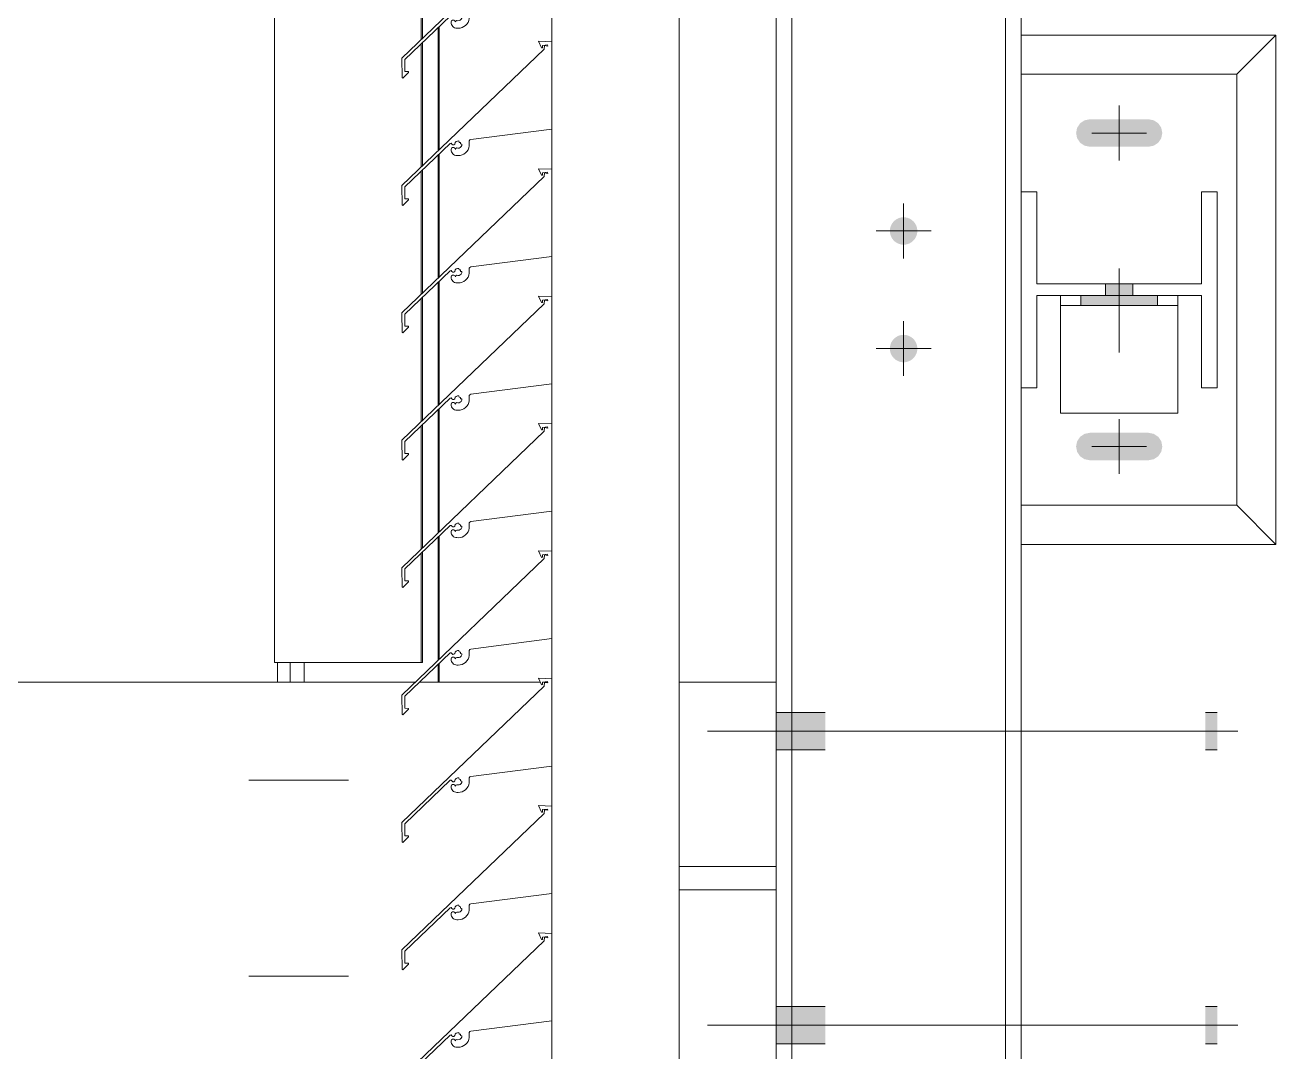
# Model space of a CAD drawing. Header units: millimetres. Extents: x -220592 to 404889, y -217665 to 38245.
# Drawn here: x 7562.66 to 7569.04, y -48004.91 to -47999.67 of the extents above; entities that cross this region are included whole.
import ezdxf

# ---------------------------------------------------------------- set-up
doc = ezdxf.new("R2010")
doc.units = ezdxf.units.MM
doc.linetypes.add('XKITLINE00', pattern=[0])
doc.linetypes.add('XKITLINE02', pattern=[4, 2, -2])
doc.layers.add('000 - 0_HIDE_OBJ_FRAMING_DEF_SUB_1', color=7, linetype='Continuous')
doc.layers.add('Part', color=7, linetype='Continuous', lineweight=0)

# ---------------------------------------------------------------- blocks, each defined once
blk = doc.blocks.new('*A13474')
at = {"layer": '000 - 0_HIDE_OBJ_FRAMING_DEF_SUB_1', "color": 7, "linetype": 'XKITLINE00', "lineweight": 0}
for p, q in [((-171.153485, 212.440805), (-171.153485, 184.940805)), ((-171.073485, 184.940805), (-171.073485, 212.440805)), ((-169.983485, 184.940805), (-169.983485, 212.440805)), ((-169.903485, 212.440805), (-169.903485, 209.690805)), ((-169.903485, 188.690805), (-169.903485, 208.690805))]:
    blk.add_line(p, q, dxfattribs=at)
blk = doc.blocks.new('*A14749')
at = {"layer": 'Part', "color": 7, "linetype": 'XKITLINE00', "lineweight": 0}
for p, q in [((-171.648652, 199.556249), (-171.648652, 212.756135)), ((-172.298652, 210.456131), (-172.298652, 210.660427)), ((-172.298652, 209.806131), (-172.298652, 210.010427)), ((-172.298652, 209.156131), (-172.298652, 209.360427)), ((-172.298652, 208.506131), (-172.298652, 208.710427)), ((-172.298652, 207.856131), (-172.298652, 208.060427)), ((-172.298652, 207.206131), (-172.298652, 207.410427)), ((-172.298652, 206.556131), (-172.298652, 206.760427)), ((-172.298652, 205.906131), (-172.298652, 206.110427)), ((-172.298652, 205.256131), (-172.298652, 205.460427))]:
    blk.add_line(p, q, dxfattribs=at)
blk = doc.blocks.new('*A14750')
at = {"layer": '000 - 0_HIDE_OBJ_FRAMING_DEF_SUB_1', "color": 7, "linetype": 'XKITLINE00', "lineweight": 0}
for p, q in [((-173.713199, 207.288511), (-173.713199, 220.088511)), ((-172.964598, 210.467389), (-172.964598, 211.096435)), ((-172.958493, 210.47325), (-172.958493, 211.102286)), ((-172.87913, 209.899453), (-172.87913, 210.528347)), ((-172.873025, 209.905315), (-172.873025, 210.534198)), ((-172.958493, 209.82325), (-172.958493, 210.452286)), ((-172.964598, 209.817389), (-172.964598, 210.446435)), ((-172.87913, 209.249453), (-172.87913, 209.878347)), ((-172.873025, 209.255315), (-172.873025, 209.884198)), ((-172.964598, 209.167389), (-172.964598, 209.796435)), ((-172.958493, 209.17325), (-172.958493, 209.802286)), ((-172.87913, 208.599453), (-172.87913, 209.228347)), ((-172.873025, 208.605315), (-172.873025, 209.234198)), ((-172.964598, 208.517389), (-172.964598, 209.146435)), ((-172.958493, 208.52325), (-172.958493, 209.152286)), ((-172.87913, 207.949453), (-172.87913, 208.578347)), ((-172.873025, 207.955315), (-172.873025, 208.584198)), ((-172.964598, 207.867389), (-172.964598, 208.496435)), ((-172.958493, 207.87325), (-172.958493, 208.502286)), ((-172.87913, 207.299453), (-172.87913, 207.928347)), ((-172.873025, 207.305315), (-172.873025, 207.934198)), ((-172.964598, 207.288511), (-172.964598, 207.846435)), ((-172.958493, 207.288511), (-172.958493, 207.852286)), ((-172.958493, 207.288511), (-173.713199, 207.288511)), ((-173.697937, 207.188511), (-173.697937, 207.288511)), ((-173.633058, 207.188511), (-173.633058, 207.288511)), ((-173.562852, 207.188511), (-173.562852, 207.288511)), ((-172.87913, 207.188511), (-172.87913, 207.278347)), ((-172.873025, 207.188511), (-172.873025, 207.284198))]:
    blk.add_line(p, q, dxfattribs=at)
blk = doc.blocks.new('*A14751')
at = {"layer": '000 - 0_HIDE_OBJ_FRAMING_DEF_SUB_1', "color": 7, "linetype": 'XKITLINE02', "lineweight": 0}
for p, q in [((-173.845266, 205.688498), (-173.366949, 205.688498)), ((-173.814916, 205.688498), (-173.336599, 205.688498))]:
    blk.add_line(p, q, dxfattribs=at)
blk = doc.blocks.new('*A14752')
at = {"layer": 'Part', "color": 7, "linetype": 'XKITLINE00', "lineweight": 0}
for p, q in [((-171.648652, 206.248511), (-171.153485, 206.248511)), ((-171.648652, 206.128511), (-171.153485, 206.128511))]:
    blk.add_line(p, q, dxfattribs=at)
blk = doc.blocks.new('*A14753')
at = {"layer": '000 - 0_HIDE_OBJ_FRAMING_DEF_SUB_1', "color": 7, "linetype": 'XKITLINE02', "lineweight": 0}
for p, q in [((-173.845266, 206.688511), (-173.366949, 206.688511)), ((-173.814916, 206.688511), (-173.336599, 206.688511))]:
    blk.add_line(p, q, dxfattribs=at)
blk = doc.blocks.new('*A14754')
at = {"layer": '000 - 0_HIDE_OBJ_FRAMING_DEF_SUB_1'}
for points in [[(-170.9034, 206.8435), (-171.1534, 206.8435), (-171.1534, 207.0335), (-170.9034, 207.0335)], [(-170.9034, 206.8435), (-171.1534, 206.8435), (-171.1534, 207.0335), (-170.9034, 207.0335)], [(-168.9034, 206.8435), (-168.9634, 206.8435), (-168.9634, 207.0335), (-168.9034, 207.0335)], [(-168.9034, 206.8435), (-168.9634, 206.8435), (-168.9634, 207.0335), (-168.9034, 207.0335)], [(-170.9034, 205.3435), (-171.1534, 205.3435), (-171.1534, 205.5335), (-170.9034, 205.5335)], [(-170.9034, 205.3435), (-171.1534, 205.3435), (-171.1534, 205.5335), (-170.9034, 205.5335)], [(-168.9034, 205.3435), (-168.9634, 205.3435), (-168.9634, 205.5335), (-168.9034, 205.5335)], [(-168.9034, 205.3435), (-168.9634, 205.3435), (-168.9634, 205.5335), (-168.9034, 205.5335)]]:
    blk.add_hatch(color=7, dxfattribs=at).paths.add_polyline_path(points, flags=17)
at = {"layer": '000 - 0_HIDE_OBJ_FRAMING_DEF_SUB_1', "color": 7, "linetype": 'XKITLINE00', "lineweight": 0}
for p, q in [((-170.9034, 207.0335), (-171.1534, 207.0335)), ((-170.9034, 207.0335), (-171.1534, 207.0335)), ((-168.9034, 207.0335), (-168.9634, 207.0335)), ((-168.9034, 207.0335), (-168.9634, 207.0335)), ((-168.7978, 206.9385), (-171.5034, 206.9385)), ((-168.7978, 206.9385), (-171.5034, 206.9385)), ((-170.9034, 206.8435), (-171.1534, 206.8435)), ((-170.9034, 206.8435), (-171.1534, 206.8435)), ((-168.9034, 206.8435), (-168.9634, 206.8435)), ((-168.9034, 206.8435), (-168.9634, 206.8435)), ((-170.9034, 205.5335), (-171.1534, 205.5335)), ((-170.9034, 205.5335), (-171.1534, 205.5335)), ((-168.9034, 205.5335), (-168.9634, 205.5335)), ((-168.9034, 205.5335), (-168.9634, 205.5335)), ((-168.7978, 205.4385), (-171.5034, 205.4385)), ((-168.7978, 205.4385), (-171.5034, 205.4385)), ((-170.9034, 205.3435), (-171.1534, 205.3435)), ((-170.9034, 205.3435), (-171.1534, 205.3435)), ((-168.9034, 205.3435), (-168.9634, 205.3435)), ((-168.9034, 205.3435), (-168.9634, 205.3435))]:
    blk.add_line(p, q, dxfattribs=at)
blk = doc.blocks.new('*A14755')
at = {"layer": '000 - 0_HIDE_OBJ_FRAMING_DEF_SUB_1'}
for points in [[(-169.6182, 209.964), (-169.6235, 209.9908), (-169.6182, 210.0176), (-169.603, 210.0403), (-169.5803, 210.0555), (-169.5535, 210.0608), (-169.2535, 210.0608), (-169.2267, 210.0555), (-169.204, 210.0403), (-169.1888, 210.0176), (-169.1835, 209.9908), (-169.1888, 209.964), (-169.204, 209.9413), (-169.2267, 209.9261), (-169.2535, 209.9208), (-169.5535, 209.9208), (-169.5803, 209.9261), (-169.603, 209.9413)], [(-169.6182, 208.364), (-169.6235, 208.3908), (-169.6182, 208.4176), (-169.603, 208.4403), (-169.5803, 208.4555), (-169.5535, 208.4608), (-169.2535, 208.4608), (-169.2267, 208.4555), (-169.204, 208.4403), (-169.1888, 208.4176), (-169.1835, 208.3908), (-169.1888, 208.364), (-169.204, 208.3413), (-169.2267, 208.3261), (-169.2535, 208.3208), (-169.5535, 208.3208), (-169.5803, 208.3261), (-169.603, 208.3413)]]:
    blk.add_hatch(color=7, dxfattribs=at).paths.add_polyline_path(points, flags=17)
at = {"layer": '000 - 0_HIDE_OBJ_FRAMING_DEF_SUB_1', "color": 7, "linetype": 'XKITLINE00', "lineweight": 0}
for p, q in [((-169.4035, 209.8508), (-169.4035, 210.1308)), ((-169.2635, 209.9908), (-169.5435, 209.9908)), ((-169.4035, 208.2508), (-169.4035, 208.5308)), ((-169.2635, 208.3908), (-169.5435, 208.3908))]:
    blk.add_line(p, q, dxfattribs=at)
blk = doc.blocks.new('*A14756')
at = {"layer": '000 - 0_HIDE_OBJ_FRAMING_DEF_SUB_1'}
for points in [[(-169.3335, 209.2208), (-169.3335, 209.1608), (-169.4735, 209.1608), (-169.4735, 209.2208)], [(-169.2085, 209.1608), (-169.2085, 209.1108), (-169.5985, 209.1108), (-169.5985, 209.1608)]]:
    blk.add_hatch(color=7, dxfattribs=at).paths.add_polyline_path(points, flags=17)
at = {"layer": '000 - 0_HIDE_OBJ_FRAMING_DEF_SUB_1', "color": 7, "linetype": 'XKITLINE00', "lineweight": 0}
for p, q in [((-169.4035, 209.3), (-169.4035, 208.8708)), ((-169.4735, 209.2208), (-169.4735, 209.1608)), ((-169.3335, 209.2208), (-169.3335, 209.1608)), ((-169.5985, 209.1608), (-169.5985, 209.1108)), ((-169.2085, 209.1608), (-169.2085, 209.1108))]:
    blk.add_line(p, q, dxfattribs=at)
blk = doc.blocks.new('*A14757')
at = {"layer": '000 - 0_HIDE_OBJ_FRAMING_DEF_SUB_1', "color": 7, "linetype": 'XKITLINE00', "lineweight": 0}
for p, q in [((-169.703485, 209.160805), (-169.703485, 208.560805)), ((-169.703485, 209.110805), (-169.103485, 209.110805)), ((-169.103485, 209.160805), (-169.103485, 208.560805)), ((-169.703485, 208.560805), (-169.103485, 208.560805))]:
    blk.add_line(p, q, dxfattribs=at)
blk = doc.blocks.new('*A14758')
at = {"layer": '000 - 0_HIDE_OBJ_FRAMING_DEF_SUB_1', "color": 7, "linetype": 'XKITLINE00', "lineweight": 0}
for p, q in [((-168.603485, 210.490805), (-169.903485, 210.490805)), ((-168.803485, 210.290805), (-168.603485, 210.490805)), ((-168.603485, 210.490805), (-168.603485, 207.890805)), ((-168.803485, 208.090805), (-168.603485, 207.890805)), ((-168.603485, 207.890805), (-169.903485, 207.890805))]:
    blk.add_line(p, q, dxfattribs=at)
blk = doc.blocks.new('*A14759')
at = {"layer": '000 - 0_HIDE_OBJ_FRAMING_DEF_SUB_1', "color": 7, "linetype": 'XKITLINE00', "lineweight": 0}
for p, q in [((-168.803485, 210.290805), (-169.903485, 210.290805)), ((-168.803485, 208.090805), (-168.803485, 210.290805)), ((-169.903485, 208.090805), (-168.803485, 208.090805))]:
    blk.add_line(p, q, dxfattribs=at)
blk = doc.blocks.new('*A14760')
at = {"layer": '000 - 0_HIDE_OBJ_FRAMING_DEF_SUB_1'}
for points in [[(-170.5103, 209.4211), (-170.5171, 209.4221), (-170.5238, 209.4238), (-170.5303, 209.4261), (-170.5365, 209.4291), (-170.5424, 209.4326), (-170.5479, 209.4367), (-170.553, 209.4413), (-170.5576, 209.4464), (-170.5617, 209.4519), (-170.5652, 209.4578), (-170.5682, 209.464), (-170.5705, 209.4705), (-170.5721, 209.4771), (-170.5731, 209.4839), (-170.5735, 209.4908), (-170.5731, 209.4977), (-170.5721, 209.5045), (-170.5705, 209.5111), (-170.5682, 209.5176), (-170.5652, 209.5238), (-170.5617, 209.5297), (-170.5576, 209.5352), (-170.553, 209.5403), (-170.5479, 209.5449), (-170.5424, 209.549), (-170.5365, 209.5525), (-170.5303, 209.5555), (-170.5238, 209.5578), (-170.5171, 209.5595), (-170.5103, 209.5605), (-170.5035, 209.5608), (-170.4966, 209.5605), (-170.4898, 209.5595), (-170.4832, 209.5578), (-170.4767, 209.5555), (-170.4705, 209.5525), (-170.4646, 209.549), (-170.4591, 209.5449), (-170.454, 209.5403), (-170.4494, 209.5352), (-170.4453, 209.5297), (-170.4418, 209.5238), (-170.4388, 209.5176), (-170.4365, 209.5111), (-170.4348, 209.5045), (-170.4338, 209.4977), (-170.4335, 209.4908), (-170.4338, 209.4839), (-170.4348, 209.4771), (-170.4365, 209.4705), (-170.4388, 209.464), (-170.4418, 209.4578), (-170.4453, 209.4519), (-170.4494, 209.4464), (-170.454, 209.4413), (-170.4591, 209.4367), (-170.4646, 209.4326), (-170.4705, 209.4291), (-170.4767, 209.4261), (-170.4832, 209.4238), (-170.4898, 209.4221), (-170.4966, 209.4211), (-170.5035, 209.4208)], [(-170.5103, 208.8211), (-170.5171, 208.8221), (-170.5238, 208.8238), (-170.5303, 208.8261), (-170.5365, 208.8291), (-170.5424, 208.8326), (-170.5479, 208.8367), (-170.553, 208.8413), (-170.5576, 208.8464), (-170.5617, 208.8519), (-170.5652, 208.8578), (-170.5682, 208.864), (-170.5705, 208.8705), (-170.5721, 208.8771), (-170.5731, 208.8839), (-170.5735, 208.8908), (-170.5731, 208.8977), (-170.5721, 208.9045), (-170.5705, 208.9111), (-170.5682, 208.9176), (-170.5652, 208.9238), (-170.5617, 208.9297), (-170.5576, 208.9352), (-170.553, 208.9403), (-170.5479, 208.9449), (-170.5424, 208.949), (-170.5365, 208.9525), (-170.5303, 208.9555), (-170.5238, 208.9578), (-170.5171, 208.9595), (-170.5103, 208.9605), (-170.5035, 208.9608), (-170.4966, 208.9605), (-170.4898, 208.9595), (-170.4832, 208.9578), (-170.4767, 208.9555), (-170.4705, 208.9525), (-170.4646, 208.949), (-170.4591, 208.9449), (-170.454, 208.9403), (-170.4494, 208.9352), (-170.4453, 208.9297), (-170.4418, 208.9238), (-170.4388, 208.9176), (-170.4365, 208.9111), (-170.4348, 208.9045), (-170.4338, 208.8977), (-170.4335, 208.8908), (-170.4338, 208.8839), (-170.4348, 208.8771), (-170.4365, 208.8705), (-170.4388, 208.864), (-170.4418, 208.8578), (-170.4453, 208.8519), (-170.4494, 208.8464), (-170.454, 208.8413), (-170.4591, 208.8367), (-170.4646, 208.8326), (-170.4705, 208.8291), (-170.4767, 208.8261), (-170.4832, 208.8238), (-170.4898, 208.8221), (-170.4966, 208.8211), (-170.5035, 208.8208)]]:
    blk.add_hatch(color=7, dxfattribs=at).paths.add_polyline_path(points, flags=17)
at = {"layer": '000 - 0_HIDE_OBJ_FRAMING_DEF_SUB_1', "color": 7, "linetype": 'XKITLINE00', "lineweight": 0}
for p, q in [((-170.5035, 209.3508), (-170.5035, 209.6308)), ((-170.3635, 209.4908), (-170.6435, 209.4908)), ((-170.5035, 208.7508), (-170.5035, 209.0308)), ((-170.3635, 208.8908), (-170.6435, 208.8908))]:
    blk.add_line(p, q, dxfattribs=at)
blk = doc.blocks.new('*A14772')
at = {"layer": '000 - 0_HIDE_OBJ_FRAMING_DEF_SUB_1', "color": 7, "linetype": 'XKITLINE00', "lineweight": 0}
for p, q in [((-169.823485, 209.690805), (-169.903485, 209.690805)), ((-169.903485, 209.690805), (-169.903485, 208.690805)), ((-169.823485, 209.220805), (-169.823485, 209.690805)), ((-168.903485, 209.690805), (-168.983485, 209.690805)), ((-168.983485, 209.690805), (-168.983485, 209.220805)), ((-168.903485, 208.690805), (-168.903485, 209.690805)), ((-168.983485, 209.220805), (-169.823485, 209.220805)), ((-169.823485, 208.690805), (-169.823485, 209.160805)), ((-169.823485, 209.160805), (-168.983485, 209.160805)), ((-168.983485, 209.160805), (-168.983485, 208.690805)), ((-169.903485, 208.690805), (-169.823485, 208.690805)), ((-168.983485, 208.690805), (-168.903485, 208.690805))]:
    blk.add_line(p, q, dxfattribs=at)
blk = doc.blocks.new('*A14794')
at = {"layer": '000 - 0_HIDE_OBJ_FRAMING_DEF_SUB_1', "color": 7, "linetype": 'XKITLINE00', "lineweight": 0}
for p, q in [((-184.211249, 207.188511), (-172.994673, 207.188511)), ((-172.972866, 207.188511), (-172.356761, 207.188511)), ((-172.340186, 207.188511), (-172.319607, 207.188511)), ((-171.648652, 207.188511), (-171.153485, 207.188511))]:
    blk.add_line(p, q, dxfattribs=at)
blk = doc.blocks.new('*A14806')
at = {"layer": 'Part', "color": 7, "linetype": 'XKITLINE00', "lineweight": 0}
for p, q in [((-172.338255, 205.868789), (-173.063377, 205.172543)), ((-172.298462, 205.906123), (-172.366148, 205.908745)), ((-172.366148, 205.908745), (-172.350613, 205.875258)), ((-172.350613, 205.875258), (-172.34549, 205.87567)), ((-172.34549, 205.87567), (-172.345361, 205.887861)), ((-172.345361, 205.887861), (-172.320378, 205.891001)), ((-172.335358, 205.887332), (-172.338255, 205.868789)), ((-172.335358, 205.887332), (-172.318342, 205.884428)), ((-172.320378, 205.891001), (-172.318342, 205.884428)), ((-172.298455, 205.460453), (-172.298462, 205.906123)), ((-172.717536, 205.405233), (-172.712461, 205.407423)), ((-172.712461, 205.407423), (-172.298455, 205.460453)), ((-173.048341, 205.166176), (-172.817326, 205.387579)), ((-172.817326, 205.387579), (-172.812166, 205.388671)), ((-172.810019, 205.362761), (-172.812659, 205.357287)), ((-172.812659, 205.357287), (-172.812163, 205.349517)), ((-172.812166, 205.388671), (-172.808512, 205.384044)), ((-172.812163, 205.349517), (-172.810428, 205.344021)), ((-172.810428, 205.344021), (-172.807674, 205.338958)), ((-172.804875, 205.365998), (-172.810019, 205.362761)), ((-172.808512, 205.384044), (-172.804048, 205.38019)), ((-172.798797, 205.36601), (-172.804875, 205.365998)), ((-172.804048, 205.38019), (-172.798154, 205.380396)), ((-172.793641, 205.362792), (-172.798797, 205.36601)), ((-172.798154, 205.380396), (-172.793971, 205.384553)), ((-172.793971, 205.384553), (-172.790857, 205.392126)), ((-172.790699, 205.35732), (-172.793641, 205.362792)), ((-172.790857, 205.392126), (-172.78619, 205.396913)), ((-172.788669, 205.362301), (-172.790699, 205.35732)), ((-172.783858, 205.364708), (-172.788669, 205.362301)), ((-172.78619, 205.396913), (-172.780114, 205.399703)), ((-172.77794, 205.363803), (-172.783858, 205.364708)), ((-172.780114, 205.399703), (-172.773442, 205.400125)), ((-172.77144, 205.364147), (-172.77794, 205.363803)), ((-172.773442, 205.400125), (-172.77112, 205.392735)), ((-172.765472, 205.366745), (-172.77144, 205.364147)), ((-172.77112, 205.392735), (-172.763955, 205.391791)), ((-172.76079, 205.371267), (-172.765472, 205.366745)), ((-172.763955, 205.391791), (-172.765124, 205.384731)), ((-172.765124, 205.384731), (-172.757418, 205.383625)), ((-172.757988, 205.377141), (-172.76079, 205.371267)), ((-172.757418, 205.383625), (-172.757988, 205.377141)), ((-172.738758, 205.339423), (-172.731662, 205.34681)), ((-172.731662, 205.34681), (-172.726022, 205.35536)), ((-172.726022, 205.35536), (-172.722024, 205.36479)), ((-172.722024, 205.36479), (-172.719801, 205.374789)), ((-172.720912, 205.395159), (-172.720672, 205.400681)), ((-172.719426, 205.385025), (-172.720912, 205.395159)), ((-172.720672, 205.400681), (-172.717536, 205.405233)), ((-172.719801, 205.374789), (-172.719426, 205.385025)), ((-172.807674, 205.338958), (-172.804002, 205.334515)), ((-172.804002, 205.334515), (-172.799549, 205.330857)), ((-172.799549, 205.330857), (-172.794479, 205.328117)), ((-172.794479, 205.328117), (-172.788978, 205.326398)), ((-172.788978, 205.326398), (-172.78325, 205.325762)), ((-172.78325, 205.325762), (-172.776451, 205.325664)), ((-172.776451, 205.325664), (-172.766238, 205.326449)), ((-172.766238, 205.326449), (-172.756337, 205.329072)), ((-172.756337, 205.329072), (-172.747074, 205.333445)), ((-172.747074, 205.333445), (-172.738758, 205.339423)), ((-173.063377, 205.172543), (-173.062824, 205.073392)), ((-173.047999, 205.10483), (-173.048341, 205.166176)), ((-173.058143, 205.070923), (-173.029494, 205.099812)), ((-173.030579, 205.104733), (-173.047999, 205.10483)), ((-173.029494, 205.099812), (-173.030579, 205.104733)), ((-173.062824, 205.073392), (-173.058143, 205.070923))]:
    blk.add_line(p, q, dxfattribs=at)
blk = doc.blocks.new('*A14807')
at = {"layer": 'Part', "color": 7, "linetype": 'XKITLINE00', "lineweight": 0}
for p, q in [((-172.298462, 206.556123), (-172.366148, 206.558745)), ((-172.366148, 206.558745), (-172.350613, 206.525258)), ((-172.298455, 206.110453), (-172.298462, 206.556123)), ((-172.338255, 206.518789), (-173.063377, 205.822543)), ((-172.350613, 206.525258), (-172.34549, 206.52567)), ((-172.34549, 206.52567), (-172.345361, 206.537861)), ((-172.345361, 206.537861), (-172.320378, 206.541001)), ((-172.335358, 206.537332), (-172.338255, 206.518789)), ((-172.335358, 206.537332), (-172.318342, 206.534428)), ((-172.320378, 206.541001), (-172.318342, 206.534428)), ((-172.712461, 206.057423), (-172.298455, 206.110453)), ((-172.790857, 206.042126), (-172.78619, 206.046913)), ((-172.78619, 206.046913), (-172.780114, 206.049703)), ((-172.780114, 206.049703), (-172.773442, 206.050125)), ((-172.773442, 206.050125), (-172.77112, 206.042735)), ((-172.720912, 206.045159), (-172.720672, 206.050681)), ((-172.719426, 206.035025), (-172.720912, 206.045159)), ((-172.720672, 206.050681), (-172.717536, 206.055233)), ((-172.717536, 206.055233), (-172.712461, 206.057423)), ((-173.048341, 205.816176), (-172.817326, 206.037579)), ((-172.817326, 206.037579), (-172.812166, 206.038671)), ((-172.810019, 206.012761), (-172.812659, 206.007287)), ((-172.812659, 206.007287), (-172.812163, 205.999517)), ((-172.812166, 206.038671), (-172.808512, 206.034044)), ((-172.812163, 205.999517), (-172.810428, 205.994021)), ((-172.810428, 205.994021), (-172.807674, 205.988958)), ((-172.804875, 206.015998), (-172.810019, 206.012761)), ((-172.808512, 206.034044), (-172.804048, 206.03019)), ((-172.807674, 205.988958), (-172.804002, 205.984515)), ((-172.798797, 206.01601), (-172.804875, 206.015998)), ((-172.804048, 206.03019), (-172.798154, 206.030396)), ((-172.804002, 205.984515), (-172.799549, 205.980857)), ((-172.793641, 206.012792), (-172.798797, 206.01601)), ((-172.798154, 206.030396), (-172.793971, 206.034553)), ((-172.793971, 206.034553), (-172.790857, 206.042126)), ((-172.790699, 206.00732), (-172.793641, 206.012792)), ((-172.788669, 206.012301), (-172.790699, 206.00732)), ((-172.783858, 206.014708), (-172.788669, 206.012301)), ((-172.77794, 206.013803), (-172.783858, 206.014708)), ((-172.77144, 206.014147), (-172.77794, 206.013803)), ((-172.765472, 206.016745), (-172.77144, 206.014147)), ((-172.77112, 206.042735), (-172.763955, 206.041791)), ((-172.76079, 206.021267), (-172.765472, 206.016745)), ((-172.763955, 206.041791), (-172.765124, 206.034731)), ((-172.765124, 206.034731), (-172.757418, 206.033625)), ((-172.757988, 206.027141), (-172.76079, 206.021267)), ((-172.757418, 206.033625), (-172.757988, 206.027141)), ((-172.756337, 205.979072), (-172.747074, 205.983445)), ((-172.747074, 205.983445), (-172.738758, 205.989423)), ((-172.738758, 205.989423), (-172.731662, 205.99681)), ((-172.731662, 205.99681), (-172.726022, 206.00536)), ((-172.726022, 206.00536), (-172.722024, 206.01479)), ((-172.722024, 206.01479), (-172.719801, 206.024789)), ((-172.719801, 206.024789), (-172.719426, 206.035025)), ((-172.799549, 205.980857), (-172.794479, 205.978117)), ((-172.794479, 205.978117), (-172.788978, 205.976398)), ((-172.788978, 205.976398), (-172.78325, 205.975762)), ((-172.78325, 205.975762), (-172.776451, 205.975664)), ((-172.776451, 205.975664), (-172.766238, 205.976449)), ((-172.766238, 205.976449), (-172.756337, 205.979072)), ((-173.063377, 205.822543), (-173.062824, 205.723392)), ((-173.047999, 205.75483), (-173.048341, 205.816176)), ((-173.058143, 205.720923), (-173.029494, 205.749812)), ((-173.030579, 205.754733), (-173.047999, 205.75483)), ((-173.029494, 205.749812), (-173.030579, 205.754733)), ((-173.062824, 205.723392), (-173.058143, 205.720923))]:
    blk.add_line(p, q, dxfattribs=at)
blk = doc.blocks.new('*A14808')
at = {"layer": 'Part', "color": 7, "linetype": 'XKITLINE00', "lineweight": 0}
for p, q in [((-172.298462, 207.206123), (-172.366148, 207.208745)), ((-172.366148, 207.208745), (-172.350613, 207.175258)), ((-172.298455, 206.760453), (-172.298462, 207.206123)), ((-172.338255, 207.168789), (-173.063377, 206.472543)), ((-172.350613, 207.175258), (-172.34549, 207.17567)), ((-172.34549, 207.17567), (-172.345361, 207.187861)), ((-172.345361, 207.187861), (-172.320378, 207.191001)), ((-172.335358, 207.187332), (-172.338255, 207.168789)), ((-172.335358, 207.187332), (-172.318342, 207.184428)), ((-172.320378, 207.191001), (-172.318342, 207.184428)), ((-172.712461, 206.707423), (-172.298455, 206.760453)), ((-173.048341, 206.466176), (-172.817326, 206.687579)), ((-172.817326, 206.687579), (-172.812166, 206.688671)), ((-172.812166, 206.688671), (-172.808512, 206.684044)), ((-172.808512, 206.684044), (-172.804048, 206.68019)), ((-172.798154, 206.680396), (-172.793971, 206.684553)), ((-172.793971, 206.684553), (-172.790857, 206.692126)), ((-172.790857, 206.692126), (-172.78619, 206.696913)), ((-172.78619, 206.696913), (-172.780114, 206.699703)), ((-172.780114, 206.699703), (-172.773442, 206.700125)), ((-172.773442, 206.700125), (-172.77112, 206.692735)), ((-172.77112, 206.692735), (-172.763955, 206.691791)), ((-172.763955, 206.691791), (-172.765124, 206.684731)), ((-172.765124, 206.684731), (-172.757418, 206.683625)), ((-172.757418, 206.683625), (-172.757988, 206.677141)), ((-172.720912, 206.695159), (-172.720672, 206.700681)), ((-172.719426, 206.685025), (-172.720912, 206.695159)), ((-172.720672, 206.700681), (-172.717536, 206.705233)), ((-172.719801, 206.674789), (-172.719426, 206.685025)), ((-172.717536, 206.705233), (-172.712461, 206.707423)), ((-172.810019, 206.662761), (-172.812659, 206.657287)), ((-172.812659, 206.657287), (-172.812163, 206.649517)), ((-172.812163, 206.649517), (-172.810428, 206.644021)), ((-172.810428, 206.644021), (-172.807674, 206.638958)), ((-172.804875, 206.665998), (-172.810019, 206.662761)), ((-172.807674, 206.638958), (-172.804002, 206.634515)), ((-172.798797, 206.66601), (-172.804875, 206.665998)), ((-172.804048, 206.68019), (-172.798154, 206.680396)), ((-172.804002, 206.634515), (-172.799549, 206.630857)), ((-172.799549, 206.630857), (-172.794479, 206.628117)), ((-172.793641, 206.662792), (-172.798797, 206.66601)), ((-172.794479, 206.628117), (-172.788978, 206.626398)), ((-172.790699, 206.65732), (-172.793641, 206.662792)), ((-172.788669, 206.662301), (-172.790699, 206.65732)), ((-172.788978, 206.626398), (-172.78325, 206.625762)), ((-172.783858, 206.664708), (-172.788669, 206.662301)), ((-172.77794, 206.663803), (-172.783858, 206.664708)), ((-172.78325, 206.625762), (-172.776451, 206.625664)), ((-172.77144, 206.664147), (-172.77794, 206.663803)), ((-172.776451, 206.625664), (-172.766238, 206.626449)), ((-172.765472, 206.666745), (-172.77144, 206.664147)), ((-172.766238, 206.626449), (-172.756337, 206.629072)), ((-172.76079, 206.671267), (-172.765472, 206.666745)), ((-172.757988, 206.677141), (-172.76079, 206.671267)), ((-172.756337, 206.629072), (-172.747074, 206.633445)), ((-172.747074, 206.633445), (-172.738758, 206.639423)), ((-172.738758, 206.639423), (-172.731662, 206.64681)), ((-172.731662, 206.64681), (-172.726022, 206.65536)), ((-172.726022, 206.65536), (-172.722024, 206.66479)), ((-172.722024, 206.66479), (-172.719801, 206.674789)), ((-173.063377, 206.472543), (-173.062824, 206.373392)), ((-173.047999, 206.40483), (-173.048341, 206.466176)), ((-173.062824, 206.373392), (-173.058143, 206.370923)), ((-173.058143, 206.370923), (-173.029494, 206.399812)), ((-173.030579, 206.404733), (-173.047999, 206.40483)), ((-173.029494, 206.399812), (-173.030579, 206.404733))]:
    blk.add_line(p, q, dxfattribs=at)
blk = doc.blocks.new('*A14809')
at = {"layer": 'Part', "color": 7, "linetype": 'XKITLINE00', "lineweight": 0}
for p, q in [((-172.298462, 207.856123), (-172.366148, 207.858745)), ((-172.366148, 207.858745), (-172.350613, 207.825258)), ((-172.34549, 207.82567), (-172.345361, 207.837861)), ((-172.345361, 207.837861), (-172.320378, 207.841001)), ((-172.335358, 207.837332), (-172.338255, 207.818789)), ((-172.335358, 207.837332), (-172.318342, 207.834428)), ((-172.320378, 207.841001), (-172.318342, 207.834428)), ((-172.298455, 207.410453), (-172.298462, 207.856123)), ((-172.338255, 207.818789), (-173.063377, 207.122543)), ((-172.350613, 207.825258), (-172.34549, 207.82567)), ((-172.712461, 207.357423), (-172.298455, 207.410453)), ((-173.048341, 207.116176), (-172.817326, 207.337579)), ((-172.817326, 207.337579), (-172.812166, 207.338671)), ((-172.812166, 207.338671), (-172.808512, 207.334044)), ((-172.808512, 207.334044), (-172.804048, 207.33019)), ((-172.804048, 207.33019), (-172.798154, 207.330396)), ((-172.798154, 207.330396), (-172.793971, 207.334553)), ((-172.793971, 207.334553), (-172.790857, 207.342126)), ((-172.790857, 207.342126), (-172.78619, 207.346913)), ((-172.78619, 207.346913), (-172.780114, 207.349703)), ((-172.780114, 207.349703), (-172.773442, 207.350125)), ((-172.773442, 207.350125), (-172.77112, 207.342735)), ((-172.77112, 207.342735), (-172.763955, 207.341791)), ((-172.763955, 207.341791), (-172.765124, 207.334731)), ((-172.765124, 207.334731), (-172.757418, 207.333625)), ((-172.757988, 207.327141), (-172.76079, 207.321267)), ((-172.757418, 207.333625), (-172.757988, 207.327141)), ((-172.722024, 207.31479), (-172.719801, 207.324789)), ((-172.720912, 207.345159), (-172.720672, 207.350681)), ((-172.719426, 207.335025), (-172.720912, 207.345159)), ((-172.720672, 207.350681), (-172.717536, 207.355233)), ((-172.719801, 207.324789), (-172.719426, 207.335025)), ((-172.717536, 207.355233), (-172.712461, 207.357423)), ((-172.810019, 207.312761), (-172.812659, 207.307287)), ((-172.812659, 207.307287), (-172.812163, 207.299517)), ((-172.812163, 207.299517), (-172.810428, 207.294021)), ((-172.810428, 207.294021), (-172.807674, 207.288958)), ((-172.804875, 207.315998), (-172.810019, 207.312761)), ((-172.807674, 207.288958), (-172.804002, 207.284515)), ((-172.798797, 207.31601), (-172.804875, 207.315998)), ((-172.804002, 207.284515), (-172.799549, 207.280857)), ((-172.799549, 207.280857), (-172.794479, 207.278117)), ((-172.793641, 207.312792), (-172.798797, 207.31601)), ((-172.794479, 207.278117), (-172.788978, 207.276398)), ((-172.790699, 207.30732), (-172.793641, 207.312792)), ((-172.788669, 207.312301), (-172.790699, 207.30732)), ((-172.788978, 207.276398), (-172.78325, 207.275762)), ((-172.783858, 207.314708), (-172.788669, 207.312301)), ((-172.77794, 207.313803), (-172.783858, 207.314708)), ((-172.78325, 207.275762), (-172.776451, 207.275664)), ((-172.77144, 207.314147), (-172.77794, 207.313803)), ((-172.776451, 207.275664), (-172.766238, 207.276449)), ((-172.765472, 207.316745), (-172.77144, 207.314147)), ((-172.766238, 207.276449), (-172.756337, 207.279072)), ((-172.76079, 207.321267), (-172.765472, 207.316745)), ((-172.756337, 207.279072), (-172.747074, 207.283445)), ((-172.747074, 207.283445), (-172.738758, 207.289423)), ((-172.738758, 207.289423), (-172.731662, 207.29681)), ((-172.731662, 207.29681), (-172.726022, 207.30536)), ((-172.726022, 207.30536), (-172.722024, 207.31479)), ((-173.063377, 207.122543), (-173.062824, 207.023392)), ((-173.047999, 207.05483), (-173.048341, 207.116176)), ((-173.062824, 207.023392), (-173.058143, 207.020923)), ((-173.058143, 207.020923), (-173.029494, 207.049812)), ((-173.030579, 207.054733), (-173.047999, 207.05483)), ((-173.029494, 207.049812), (-173.030579, 207.054733))]:
    blk.add_line(p, q, dxfattribs=at)
blk = doc.blocks.new('*A14810')
at = {"layer": 'Part', "color": 7, "linetype": 'XKITLINE00', "lineweight": 0}
for p, q in [((-172.298462, 208.506123), (-172.366148, 208.508745)), ((-172.366148, 208.508745), (-172.350613, 208.475258)), ((-172.350613, 208.475258), (-172.34549, 208.47567)), ((-172.34549, 208.47567), (-172.345361, 208.487861)), ((-172.345361, 208.487861), (-172.320378, 208.491001)), ((-172.335358, 208.487332), (-172.338255, 208.468789)), ((-172.335358, 208.487332), (-172.318342, 208.484428)), ((-172.320378, 208.491001), (-172.318342, 208.484428)), ((-172.298455, 208.060453), (-172.298462, 208.506123)), ((-172.338255, 208.468789), (-173.063377, 207.772543)), ((-172.712461, 208.007423), (-172.298455, 208.060453)), ((-173.048341, 207.766176), (-172.817326, 207.987579)), ((-172.817326, 207.987579), (-172.812166, 207.988671)), ((-172.810019, 207.962761), (-172.812659, 207.957287)), ((-172.812166, 207.988671), (-172.808512, 207.984044)), ((-172.804875, 207.965998), (-172.810019, 207.962761)), ((-172.808512, 207.984044), (-172.804048, 207.98019)), ((-172.798797, 207.96601), (-172.804875, 207.965998)), ((-172.804048, 207.98019), (-172.798154, 207.980396)), ((-172.793641, 207.962792), (-172.798797, 207.96601)), ((-172.798154, 207.980396), (-172.793971, 207.984553)), ((-172.793971, 207.984553), (-172.790857, 207.992126)), ((-172.790699, 207.95732), (-172.793641, 207.962792)), ((-172.790857, 207.992126), (-172.78619, 207.996913)), ((-172.788669, 207.962301), (-172.790699, 207.95732)), ((-172.783858, 207.964708), (-172.788669, 207.962301)), ((-172.78619, 207.996913), (-172.780114, 207.999703)), ((-172.77794, 207.963803), (-172.783858, 207.964708)), ((-172.780114, 207.999703), (-172.773442, 208.000125)), ((-172.77144, 207.964147), (-172.77794, 207.963803)), ((-172.773442, 208.000125), (-172.77112, 207.992735)), ((-172.765472, 207.966745), (-172.77144, 207.964147)), ((-172.77112, 207.992735), (-172.763955, 207.991791)), ((-172.76079, 207.971267), (-172.765472, 207.966745)), ((-172.763955, 207.991791), (-172.765124, 207.984731)), ((-172.765124, 207.984731), (-172.757418, 207.983625)), ((-172.757988, 207.977141), (-172.76079, 207.971267)), ((-172.757418, 207.983625), (-172.757988, 207.977141)), ((-172.726022, 207.95536), (-172.722024, 207.96479)), ((-172.722024, 207.96479), (-172.719801, 207.974789)), ((-172.720912, 207.995159), (-172.720672, 208.000681)), ((-172.719426, 207.985025), (-172.720912, 207.995159)), ((-172.720672, 208.000681), (-172.717536, 208.005233)), ((-172.719801, 207.974789), (-172.719426, 207.985025)), ((-172.717536, 208.005233), (-172.712461, 208.007423)), ((-172.812659, 207.957287), (-172.812163, 207.949517)), ((-172.812163, 207.949517), (-172.810428, 207.944021)), ((-172.810428, 207.944021), (-172.807674, 207.938958)), ((-172.807674, 207.938958), (-172.804002, 207.934515)), ((-172.804002, 207.934515), (-172.799549, 207.930857)), ((-172.799549, 207.930857), (-172.794479, 207.928117)), ((-172.794479, 207.928117), (-172.788978, 207.926398)), ((-172.788978, 207.926398), (-172.78325, 207.925762)), ((-172.78325, 207.925762), (-172.776451, 207.925664)), ((-172.776451, 207.925664), (-172.766238, 207.926449)), ((-172.766238, 207.926449), (-172.756337, 207.929072)), ((-172.756337, 207.929072), (-172.747074, 207.933445)), ((-172.747074, 207.933445), (-172.738758, 207.939423)), ((-172.738758, 207.939423), (-172.731662, 207.94681)), ((-172.731662, 207.94681), (-172.726022, 207.95536)), ((-173.063377, 207.772543), (-173.062824, 207.673392)), ((-173.047999, 207.70483), (-173.048341, 207.766176)), ((-173.030579, 207.704733), (-173.047999, 207.70483)), ((-173.029494, 207.699812), (-173.030579, 207.704733)), ((-173.062824, 207.673392), (-173.058143, 207.670923)), ((-173.058143, 207.670923), (-173.029494, 207.699812))]:
    blk.add_line(p, q, dxfattribs=at)
blk = doc.blocks.new('*A14811')
at = {"layer": 'Part', "color": 7, "linetype": 'XKITLINE00', "lineweight": 0}
for p, q in [((-172.338255, 209.118789), (-173.063377, 208.422543)), ((-172.298462, 209.156123), (-172.366148, 209.158745)), ((-172.366148, 209.158745), (-172.350613, 209.125258)), ((-172.350613, 209.125258), (-172.34549, 209.12567)), ((-172.34549, 209.12567), (-172.345361, 209.137861)), ((-172.345361, 209.137861), (-172.320378, 209.141001)), ((-172.335358, 209.137332), (-172.338255, 209.118789)), ((-172.335358, 209.137332), (-172.318342, 209.134428)), ((-172.320378, 209.141001), (-172.318342, 209.134428)), ((-172.298455, 208.710453), (-172.298462, 209.156123)), ((-172.712461, 208.657423), (-172.298455, 208.710453)), ((-173.048341, 208.416176), (-172.817326, 208.637579)), ((-172.817326, 208.637579), (-172.812166, 208.638671)), ((-172.810019, 208.612761), (-172.812659, 208.607287)), ((-172.812659, 208.607287), (-172.812163, 208.599517)), ((-172.812166, 208.638671), (-172.808512, 208.634044)), ((-172.812163, 208.599517), (-172.810428, 208.594021)), ((-172.804875, 208.615998), (-172.810019, 208.612761)), ((-172.808512, 208.634044), (-172.804048, 208.63019)), ((-172.798797, 208.61601), (-172.804875, 208.615998)), ((-172.804048, 208.63019), (-172.798154, 208.630396)), ((-172.793641, 208.612792), (-172.798797, 208.61601)), ((-172.798154, 208.630396), (-172.793971, 208.634553)), ((-172.793971, 208.634553), (-172.790857, 208.642126)), ((-172.790699, 208.60732), (-172.793641, 208.612792)), ((-172.790857, 208.642126), (-172.78619, 208.646913)), ((-172.788669, 208.612301), (-172.790699, 208.60732)), ((-172.783858, 208.614708), (-172.788669, 208.612301)), ((-172.78619, 208.646913), (-172.780114, 208.649703)), ((-172.77794, 208.613803), (-172.783858, 208.614708)), ((-172.780114, 208.649703), (-172.773442, 208.650125)), ((-172.77144, 208.614147), (-172.77794, 208.613803)), ((-172.773442, 208.650125), (-172.77112, 208.642735)), ((-172.765472, 208.616745), (-172.77144, 208.614147)), ((-172.77112, 208.642735), (-172.763955, 208.641791)), ((-172.76079, 208.621267), (-172.765472, 208.616745)), ((-172.763955, 208.641791), (-172.765124, 208.634731)), ((-172.765124, 208.634731), (-172.757418, 208.633625)), ((-172.757988, 208.627141), (-172.76079, 208.621267)), ((-172.757418, 208.633625), (-172.757988, 208.627141)), ((-172.731662, 208.59681), (-172.726022, 208.60536)), ((-172.726022, 208.60536), (-172.722024, 208.61479)), ((-172.722024, 208.61479), (-172.719801, 208.624789)), ((-172.720912, 208.645159), (-172.720672, 208.650681)), ((-172.719426, 208.635025), (-172.720912, 208.645159)), ((-172.720672, 208.650681), (-172.717536, 208.655233)), ((-172.719801, 208.624789), (-172.719426, 208.635025)), ((-172.717536, 208.655233), (-172.712461, 208.657423)), ((-172.810428, 208.594021), (-172.807674, 208.588958)), ((-172.807674, 208.588958), (-172.804002, 208.584515)), ((-172.804002, 208.584515), (-172.799549, 208.580857)), ((-172.799549, 208.580857), (-172.794479, 208.578117)), ((-172.794479, 208.578117), (-172.788978, 208.576398)), ((-172.788978, 208.576398), (-172.78325, 208.575762)), ((-172.78325, 208.575762), (-172.776451, 208.575664)), ((-172.776451, 208.575664), (-172.766238, 208.576449)), ((-172.766238, 208.576449), (-172.756337, 208.579072)), ((-172.756337, 208.579072), (-172.747074, 208.583445)), ((-172.747074, 208.583445), (-172.738758, 208.589423)), ((-172.738758, 208.589423), (-172.731662, 208.59681)), ((-173.063377, 208.422543), (-173.062824, 208.323392)), ((-173.047999, 208.35483), (-173.048341, 208.416176)), ((-173.058143, 208.320923), (-173.029494, 208.349812)), ((-173.030579, 208.354733), (-173.047999, 208.35483)), ((-173.029494, 208.349812), (-173.030579, 208.354733)), ((-173.062824, 208.323392), (-173.058143, 208.320923))]:
    blk.add_line(p, q, dxfattribs=at)
blk = doc.blocks.new('*A14812')
at = {"layer": 'Part', "color": 7, "linetype": 'XKITLINE00', "lineweight": 0}
for p, q in [((-172.338255, 209.768789), (-173.063377, 209.072543)), ((-172.298462, 209.806123), (-172.366148, 209.808745)), ((-172.366148, 209.808745), (-172.350613, 209.775258)), ((-172.350613, 209.775258), (-172.34549, 209.77567)), ((-172.34549, 209.77567), (-172.345361, 209.787861)), ((-172.345361, 209.787861), (-172.320378, 209.791001)), ((-172.335358, 209.787332), (-172.338255, 209.768789)), ((-172.335358, 209.787332), (-172.318342, 209.784428)), ((-172.320378, 209.791001), (-172.318342, 209.784428)), ((-172.298455, 209.360453), (-172.298462, 209.806123)), ((-172.720912, 209.295159), (-172.720672, 209.300681)), ((-172.720672, 209.300681), (-172.717536, 209.305233)), ((-172.717536, 209.305233), (-172.712461, 209.307423)), ((-172.712461, 209.307423), (-172.298455, 209.360453)), ((-173.048341, 209.066176), (-172.817326, 209.287579)), ((-172.817326, 209.287579), (-172.812166, 209.288671)), ((-172.810019, 209.262761), (-172.812659, 209.257287)), ((-172.812659, 209.257287), (-172.812163, 209.249517)), ((-172.812166, 209.288671), (-172.808512, 209.284044)), ((-172.812163, 209.249517), (-172.810428, 209.244021)), ((-172.810428, 209.244021), (-172.807674, 209.238958)), ((-172.804875, 209.265998), (-172.810019, 209.262761)), ((-172.808512, 209.284044), (-172.804048, 209.28019)), ((-172.807674, 209.238958), (-172.804002, 209.234515)), ((-172.798797, 209.26601), (-172.804875, 209.265998)), ((-172.804048, 209.28019), (-172.798154, 209.280396)), ((-172.793641, 209.262792), (-172.798797, 209.26601)), ((-172.798154, 209.280396), (-172.793971, 209.284553)), ((-172.793971, 209.284553), (-172.790857, 209.292126)), ((-172.790699, 209.25732), (-172.793641, 209.262792)), ((-172.790857, 209.292126), (-172.78619, 209.296913)), ((-172.788669, 209.262301), (-172.790699, 209.25732)), ((-172.783858, 209.264708), (-172.788669, 209.262301)), ((-172.78619, 209.296913), (-172.780114, 209.299703)), ((-172.77794, 209.263803), (-172.783858, 209.264708)), ((-172.780114, 209.299703), (-172.773442, 209.300125)), ((-172.77144, 209.264147), (-172.77794, 209.263803)), ((-172.773442, 209.300125), (-172.77112, 209.292735)), ((-172.765472, 209.266745), (-172.77144, 209.264147)), ((-172.77112, 209.292735), (-172.763955, 209.291791)), ((-172.76079, 209.271267), (-172.765472, 209.266745)), ((-172.763955, 209.291791), (-172.765124, 209.284731)), ((-172.765124, 209.284731), (-172.757418, 209.283625)), ((-172.757988, 209.277141), (-172.76079, 209.271267)), ((-172.757418, 209.283625), (-172.757988, 209.277141)), ((-172.747074, 209.233445), (-172.738758, 209.239423)), ((-172.738758, 209.239423), (-172.731662, 209.24681)), ((-172.731662, 209.24681), (-172.726022, 209.25536)), ((-172.726022, 209.25536), (-172.722024, 209.26479)), ((-172.722024, 209.26479), (-172.719801, 209.274789)), ((-172.719426, 209.285025), (-172.720912, 209.295159)), ((-172.719801, 209.274789), (-172.719426, 209.285025)), ((-172.804002, 209.234515), (-172.799549, 209.230857)), ((-172.799549, 209.230857), (-172.794479, 209.228117)), ((-172.794479, 209.228117), (-172.788978, 209.226398)), ((-172.788978, 209.226398), (-172.78325, 209.225762)), ((-172.78325, 209.225762), (-172.776451, 209.225664)), ((-172.776451, 209.225664), (-172.766238, 209.226449)), ((-172.766238, 209.226449), (-172.756337, 209.229072)), ((-172.756337, 209.229072), (-172.747074, 209.233445)), ((-173.063377, 209.072543), (-173.062824, 208.973392)), ((-173.047999, 209.00483), (-173.048341, 209.066176)), ((-173.058143, 208.970923), (-173.029494, 208.999812)), ((-173.030579, 209.004733), (-173.047999, 209.00483)), ((-173.029494, 208.999812), (-173.030579, 209.004733)), ((-173.062824, 208.973392), (-173.058143, 208.970923))]:
    blk.add_line(p, q, dxfattribs=at)
blk = doc.blocks.new('*A14813')
at = {"layer": 'Part', "color": 7, "linetype": 'XKITLINE00', "lineweight": 0}
for p, q in [((-172.298462, 210.456123), (-172.366148, 210.458745)), ((-172.366148, 210.458745), (-172.350613, 210.425258)), ((-172.298455, 210.010453), (-172.298462, 210.456123)), ((-172.338255, 210.418789), (-173.063377, 209.722543)), ((-172.350613, 210.425258), (-172.34549, 210.42567)), ((-172.34549, 210.42567), (-172.345361, 210.437861)), ((-172.345361, 210.437861), (-172.320378, 210.441001)), ((-172.335358, 210.437332), (-172.338255, 210.418789)), ((-172.335358, 210.437332), (-172.318342, 210.434428)), ((-172.320378, 210.441001), (-172.318342, 210.434428)), ((-172.712461, 209.957423), (-172.298455, 210.010453)), ((-172.817326, 209.937579), (-172.812166, 209.938671)), ((-172.812166, 209.938671), (-172.808512, 209.934044)), ((-172.793971, 209.934553), (-172.790857, 209.942126)), ((-172.790857, 209.942126), (-172.78619, 209.946913)), ((-172.78619, 209.946913), (-172.780114, 209.949703)), ((-172.780114, 209.949703), (-172.773442, 209.950125)), ((-172.773442, 209.950125), (-172.77112, 209.942735)), ((-172.77112, 209.942735), (-172.763955, 209.941791)), ((-172.763955, 209.941791), (-172.765124, 209.934731)), ((-172.720912, 209.945159), (-172.720672, 209.950681)), ((-172.719426, 209.935025), (-172.720912, 209.945159)), ((-172.720672, 209.950681), (-172.717536, 209.955233)), ((-172.717536, 209.955233), (-172.712461, 209.957423)), ((-173.048341, 209.716176), (-172.817326, 209.937579)), ((-172.810019, 209.912761), (-172.812659, 209.907287)), ((-172.812659, 209.907287), (-172.812163, 209.899517)), ((-172.812163, 209.899517), (-172.810428, 209.894021)), ((-172.810428, 209.894021), (-172.807674, 209.888958)), ((-172.804875, 209.915998), (-172.810019, 209.912761)), ((-172.808512, 209.934044), (-172.804048, 209.93019)), ((-172.807674, 209.888958), (-172.804002, 209.884515)), ((-172.798797, 209.91601), (-172.804875, 209.915998)), ((-172.804048, 209.93019), (-172.798154, 209.930396)), ((-172.804002, 209.884515), (-172.799549, 209.880857)), ((-172.799549, 209.880857), (-172.794479, 209.878117)), ((-172.793641, 209.912792), (-172.798797, 209.91601)), ((-172.798154, 209.930396), (-172.793971, 209.934553)), ((-172.794479, 209.878117), (-172.788978, 209.876398)), ((-172.790699, 209.90732), (-172.793641, 209.912792)), ((-172.788669, 209.912301), (-172.790699, 209.90732)), ((-172.788978, 209.876398), (-172.78325, 209.875762)), ((-172.783858, 209.914708), (-172.788669, 209.912301)), ((-172.77794, 209.913803), (-172.783858, 209.914708)), ((-172.78325, 209.875762), (-172.776451, 209.875664)), ((-172.77144, 209.914147), (-172.77794, 209.913803)), ((-172.776451, 209.875664), (-172.766238, 209.876449)), ((-172.765472, 209.916745), (-172.77144, 209.914147)), ((-172.766238, 209.876449), (-172.756337, 209.879072)), ((-172.76079, 209.921267), (-172.765472, 209.916745)), ((-172.765124, 209.934731), (-172.757418, 209.933625)), ((-172.757988, 209.927141), (-172.76079, 209.921267)), ((-172.757418, 209.933625), (-172.757988, 209.927141)), ((-172.756337, 209.879072), (-172.747074, 209.883445)), ((-172.747074, 209.883445), (-172.738758, 209.889423)), ((-172.738758, 209.889423), (-172.731662, 209.89681)), ((-172.731662, 209.89681), (-172.726022, 209.90536)), ((-172.726022, 209.90536), (-172.722024, 209.91479)), ((-172.722024, 209.91479), (-172.719801, 209.924789)), ((-172.719801, 209.924789), (-172.719426, 209.935025)), ((-173.063377, 209.722543), (-173.062824, 209.623392)), ((-173.047999, 209.65483), (-173.048341, 209.716176)), ((-173.062824, 209.623392), (-173.058143, 209.620923)), ((-173.058143, 209.620923), (-173.029494, 209.649812)), ((-173.030579, 209.654733), (-173.047999, 209.65483)), ((-173.029494, 209.649812), (-173.030579, 209.654733))]:
    blk.add_line(p, q, dxfattribs=at)
blk = doc.blocks.new('*A14814')
at = {"layer": 'Part', "color": 7, "linetype": 'XKITLINE00', "lineweight": 0}
for p, q in [((-172.298462, 211.106123), (-172.366148, 211.108745)), ((-172.366148, 211.108745), (-172.350613, 211.075258)), ((-172.34549, 211.07567), (-172.345361, 211.087861)), ((-172.345361, 211.087861), (-172.320378, 211.091001)), ((-172.320378, 211.091001), (-172.318342, 211.084428)), ((-172.298455, 210.660453), (-172.298462, 211.106123)), ((-172.338255, 211.068789), (-173.063377, 210.372543)), ((-172.350613, 211.075258), (-172.34549, 211.07567)), ((-172.335358, 211.087332), (-172.338255, 211.068789)), ((-172.335358, 211.087332), (-172.318342, 211.084428)), ((-172.712461, 210.607423), (-172.298455, 210.660453)), ((-173.048341, 210.366176), (-172.817326, 210.587579)), ((-172.817326, 210.587579), (-172.812166, 210.588671)), ((-172.812166, 210.588671), (-172.808512, 210.584044)), ((-172.808512, 210.584044), (-172.804048, 210.58019)), ((-172.804048, 210.58019), (-172.798154, 210.580396)), ((-172.798154, 210.580396), (-172.793971, 210.584553)), ((-172.793971, 210.584553), (-172.790857, 210.592126)), ((-172.790857, 210.592126), (-172.78619, 210.596913)), ((-172.78619, 210.596913), (-172.780114, 210.599703)), ((-172.780114, 210.599703), (-172.773442, 210.600125)), ((-172.773442, 210.600125), (-172.77112, 210.592735)), ((-172.77112, 210.592735), (-172.763955, 210.591791)), ((-172.763955, 210.591791), (-172.765124, 210.584731)), ((-172.765124, 210.584731), (-172.757418, 210.583625)), ((-172.757988, 210.577141), (-172.76079, 210.571267)), ((-172.757418, 210.583625), (-172.757988, 210.577141)), ((-172.720912, 210.595159), (-172.720672, 210.600681)), ((-172.719426, 210.585025), (-172.720912, 210.595159)), ((-172.720672, 210.600681), (-172.717536, 210.605233)), ((-172.719801, 210.574789), (-172.719426, 210.585025)), ((-172.717536, 210.605233), (-172.712461, 210.607423)), ((-172.810019, 210.562761), (-172.812659, 210.557287)), ((-172.812659, 210.557287), (-172.812163, 210.549517)), ((-172.812163, 210.549517), (-172.810428, 210.544021)), ((-172.810428, 210.544021), (-172.807674, 210.538958)), ((-172.804875, 210.565998), (-172.810019, 210.562761)), ((-172.807674, 210.538958), (-172.804002, 210.534515)), ((-172.798797, 210.56601), (-172.804875, 210.565998)), ((-172.804002, 210.534515), (-172.799549, 210.530857)), ((-172.799549, 210.530857), (-172.794479, 210.528117)), ((-172.793641, 210.562792), (-172.798797, 210.56601)), ((-172.794479, 210.528117), (-172.788978, 210.526398)), ((-172.790699, 210.55732), (-172.793641, 210.562792)), ((-172.788669, 210.562301), (-172.790699, 210.55732)), ((-172.788978, 210.526398), (-172.78325, 210.525762)), ((-172.783858, 210.564708), (-172.788669, 210.562301)), ((-172.77794, 210.563803), (-172.783858, 210.564708)), ((-172.78325, 210.525762), (-172.776451, 210.525664)), ((-172.77144, 210.564147), (-172.77794, 210.563803)), ((-172.776451, 210.525664), (-172.766238, 210.526449)), ((-172.765472, 210.566745), (-172.77144, 210.564147)), ((-172.766238, 210.526449), (-172.756337, 210.529072)), ((-172.76079, 210.571267), (-172.765472, 210.566745)), ((-172.756337, 210.529072), (-172.747074, 210.533445)), ((-172.747074, 210.533445), (-172.738758, 210.539423)), ((-172.738758, 210.539423), (-172.731662, 210.54681)), ((-172.731662, 210.54681), (-172.726022, 210.55536)), ((-172.726022, 210.55536), (-172.722024, 210.56479)), ((-172.722024, 210.56479), (-172.719801, 210.574789)), ((-173.063377, 210.372543), (-173.062824, 210.273392)), ((-173.047999, 210.30483), (-173.048341, 210.366176)), ((-173.062824, 210.273392), (-173.058143, 210.270923)), ((-173.058143, 210.270923), (-173.029494, 210.299812)), ((-173.030579, 210.304733), (-173.047999, 210.30483)), ((-173.029494, 210.299812), (-173.030579, 210.304733))]:
    blk.add_line(p, q, dxfattribs=at)

msp = doc.modelspace()

# ---------------------------------------------------------------- block references
at = {"color": 7, "lineweight": 0}
for name in ['*A14750', '*A14749', '*A13474', '*A14814', '*A14813', '*A14758', '*A14759', '*A14755', '*A14812', '*A14772', '*A14760', '*A14756', '*A14811', '*A14757', '*A14810', '*A14809', '*A14794', '*A14808', '*A14754', '*A14753', '*A14807', '*A14752', '*A14806', '*A14751']:
    msp.add_blockref(name, (7737.6457, -48210.2152), dxfattribs=at)

doc.saveas('drawing.dxf')
